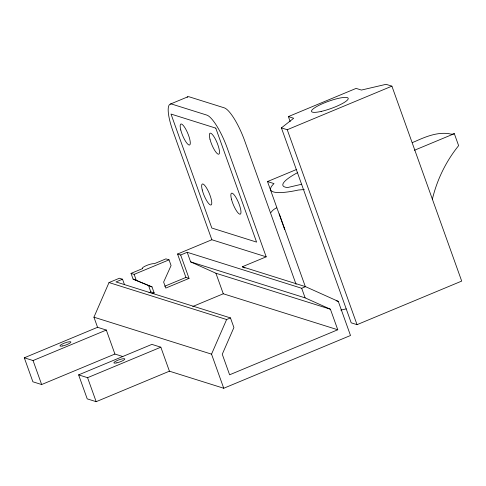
<?xml version="1.0" encoding="UTF-8"?>
<svg xmlns="http://www.w3.org/2000/svg" width="486" height="486" viewBox="0 0 486 486"><rect width="100%" height="100%" fill="white"/><g stroke="black" fill="none" stroke-linecap="round" stroke-linejoin="round"><path stroke-width="0.73" d="M122.861 356.548L114.909 354.045L106.312 330.055L97.558 327.303L93.938 317.182L109.016 282.56L119.41 278.235L122.521 279.213L124.495 284.717M266.182 256.827L211.853 239.75L172.943 131.074A32.483 7.976 67.4 0 1 171.941 104.144L206.799 115.097A32.483 7.976 67.4 0 1 227.272 148.151L266.182 256.827L242.265 266.778L305.542 286.667L338.292 301.387L350.503 335.498L223.748 388.259L211.538 354.148L226.616 319.527L230.473 317.923L233.906 327.515L222.266 354.251L229.617 374.791L337.764 329.769L330.413 309.23L305.123 297.869L190.64 261.881L187.201 252.289L180.664 255.01L177.554 254.026L185.925 277.421L189.042 278.399L180.664 255.01M288.38 116.591L356.11 88.397L361.414 90.062L386.06 84.321L391.904 86.156L461.7 281.09L357.04 324.66L351.202 322.826L281.406 127.885L293.684 118.256L288.38 116.591L290.154 121.543M187.79 96.823L170.349 104.083M281.406 127.885L287.244 129.726L391.904 86.156M284.207 227.855A12.994 12.338 -72.5 0 0 284.687 229.544L267.507 181.557L296.673 169.42M414.443 150.265L454.325 133.662L458.62 145.654A129.47 122.915 -72.5 0 0 432.321 199.388M152.106 293.775L154.153 292.924L152.009 286.922L133.079 279.092L131.038 273.393L142.665 268.551A6.494 1.276 -19.7 0 1 146.535 265.52A6.494 1.276 -19.7 0 1 154.293 263.71L165.92 258.868L169.037 259.846L171.078 265.544L163.636 282.08L165.787 288.083L189.042 278.399M177.554 254.026L211.853 239.75M122.521 279.213L115.984 281.935L230.473 317.923M131.038 273.393L134.154 274.371L169.037 259.846M148.989 292.797L151.043 291.94L154.153 292.924M164.724 286.248L185.925 277.421M114.909 354.045L41.644 384.541L32.89 381.789L24.3 357.799L97.558 327.303M24.3 357.799L33.054 360.551L106.312 330.055M192.778 306.484L223.281 293.781L337.764 329.769M169.426 371.183L96.167 401.679L87.219 398.866L78.623 374.876L151.887 344.38L160.836 347.192L169.426 371.183L223.748 388.259M187.201 252.289L301.691 288.277L305.542 286.667M78.623 374.876L87.577 377.689L160.836 347.192M301.757 184.237L287.633 187.529A45.477 8.912 -19.7 0 1 297.73 172.56M304.285 189.516L298.404 190.032A58.472 11.457 -19.7 0 1 274.013 183.605L267.507 181.557M336.148 300.713L338.292 301.387M190.64 261.881L215.924 273.247L330.413 309.23M133.079 279.092L152.009 286.922M109.016 282.56L226.616 319.527M93.938 317.182L211.538 354.148M242.265 266.778L244.999 268.005M287.244 129.726L357.04 324.66M279.292 213.889L305.062 285.865M301.691 288.277L305.123 297.869M296.083 284.371L244.713 140.885A32.483 7.976 67.4 0 0 224.24 107.837L189.382 96.878A32.483 7.976 67.4 0 0 187.122 97.194M215.924 273.247L223.281 293.781M150.806 291.898L148.637 285.792M134.154 274.371L136.189 280.07M87.577 377.689L96.167 401.679M33.054 360.551L41.644 384.541M346.196 308.877A58.472 11.457 -19.7 0 1 340.838 310.104M454.325 133.662A93.962 23.073 67.4 0 1 449.161 133.711C437.4 131.882 425.73 136.681 415.232 141.402A29.051 5.692 -19.7 0 1 412.517 142.495M270.975 212.473A12.994 12.338 -72.5 0 1 276.637 207.874M215.784 128.134L171.005 114.058L211.811 228.025L256.59 242.101L215.784 128.134M321.179 111.416A19.489 3.821 -19.7 0 0 348.225 98.445A19.489 3.821 -19.7 0 0 320.116 104.776A19.489 3.821 -19.7 0 0 321.179 111.416M180.768 129.987A11.372 2.794 67.4 0 0 189.552 145.016A11.372 2.794 67.4 0 0 185.385 128.504A11.372 2.794 67.4 0 0 180.768 129.987M209.97 139.166A11.372 2.794 67.4 0 0 218.755 154.196A11.372 2.794 67.4 0 0 214.593 137.684A11.372 2.794 67.4 0 0 209.97 139.166M231.451 199.145A11.372 2.794 67.4 0 0 240.23 214.18A11.372 2.794 67.4 0 0 236.068 197.662A11.372 2.794 67.4 0 0 231.451 199.145M202.243 189.965A11.372 2.794 67.4 0 0 211.027 205.001A11.372 2.794 67.4 0 0 206.86 188.483A11.372 2.794 67.4 0 0 202.243 189.965M62.7 345.941A5.844 1.148 -19.7 0 0 70.92 342.053A5.844 1.148 -19.7 0 0 62.597 343.875A5.844 1.148 -19.7 0 0 62.7 345.941M116.859 362.848A5.844 1.148 -19.7 0 0 124.847 358.954A5.844 1.148 -19.7 0 0 116.318 360.934A5.844 1.148 -19.7 0 0 116.859 362.848"/></g></svg>
